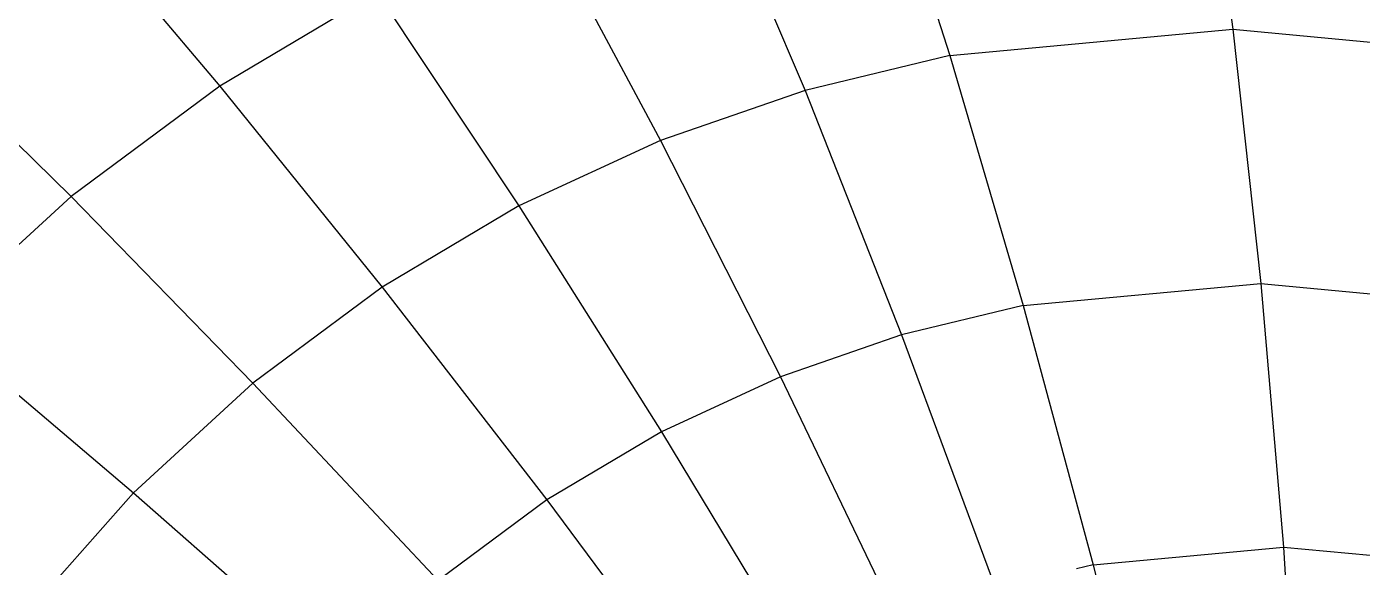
# Model space of a CAD drawing. Header units: millimetres. Extents: x 153 to 4750, y 92 to 3343.
# Drawn here: x 2630.937 to 2634.4, y 1091.824 to 1093.226 of the extents above; entities that cross this region are included whole.
import ezdxf

# ---------------------------------------------------------------- set-up
doc = ezdxf.new("R2010")
doc.units = ezdxf.units.MM

msp = doc.modelspace()

# ---------------------------------------------------------------- linework, layer by layer
for p, q in [((2633.9785, 1093.8428), (2634.0642, 1093.2197)), ((2633.1337, 1093.7639), (2633.3308, 1093.1512)), ((2632.7011, 1093.6603), (2632.9552, 1093.0612)), ((2631.0306, 1093.5544), (2631.4381, 1093.0723)), ((2632.2696, 1093.5109), (2632.5806, 1092.9315)), ((2631.8462, 1093.3147), (2631.4381, 1093.0723)), ((2631.8462, 1093.3147), (2632.213, 1092.7612)), ((2630.5979, 1093.2328), (2631.0524, 1092.7856)), ((2633.3308, 1093.1512), (2634.0642, 1093.2197)), ((2634.0642, 1093.2197), (2634.7976, 1093.1512)), ((2634.0642, 1093.2197), (2634.1367, 1092.5603)), ((2633.3308, 1093.1512), (2632.9552, 1093.0612)), ((2633.3308, 1093.1512), (2633.5212, 1092.5028)), ((2631.4381, 1093.0723), (2631.0524, 1092.7856)), ((2631.4381, 1093.0723), (2631.8587, 1092.5507)), ((2632.9552, 1093.0612), (2632.5806, 1092.9315)), ((2632.9552, 1093.0612), (2633.2058, 1092.4273)), ((2632.5806, 1092.9315), (2632.213, 1092.7612)), ((2632.5806, 1092.9315), (2632.8914, 1092.3185)), ((2631.0524, 1092.7856), (2630.6958, 1092.4583)), ((2631.0524, 1092.7856), (2631.5238, 1092.3018)), ((2632.213, 1092.7612), (2631.8587, 1092.5507)), ((2632.213, 1092.7612), (2632.5829, 1092.1755)), ((2633.5212, 1092.5028), (2634.1367, 1092.5603)), ((2634.1367, 1092.5603), (2634.7523, 1092.5028)), ((2634.1367, 1092.5603), (2634.1954, 1091.8763)), ((2631.8587, 1092.5507), (2631.5238, 1092.3018)), ((2631.8587, 1092.5507), (2632.2855, 1091.9988)), ((2633.5212, 1092.5028), (2633.2058, 1092.4273)), ((2633.5212, 1092.5028), (2633.7021, 1091.8302)), ((2630.6958, 1092.4583), (2631.2142, 1092.0176)), ((2633.2058, 1092.4273), (2632.8914, 1092.3185)), ((2633.2058, 1092.4273), (2633.4494, 1091.7697)), ((2632.8914, 1092.3185), (2632.5829, 1092.1755)), ((2632.8914, 1092.3185), (2633.1974, 1091.6825)), ((2631.5238, 1092.3018), (2631.2142, 1092.0176)), ((2631.5238, 1092.3018), (2632.0044, 1091.7899)), ((2632.5829, 1092.1755), (2632.2855, 1091.9988)), ((2632.5829, 1092.1755), (2632.9501, 1091.5679)), ((2631.2142, 1092.0176), (2630.9351, 1091.7024)), ((2631.2142, 1092.0176), (2631.7446, 1091.5514)), ((2632.2855, 1091.9988), (2632.0044, 1091.7899)), ((2632.2855, 1091.9988), (2632.7118, 1091.4263)), ((2633.7021, 1091.8302), (2634.1954, 1091.8763)), ((2634.1954, 1091.8763), (2634.6888, 1091.8302)), ((2634.1954, 1091.8763), (2634.2401, 1091.1793)), ((2633.7021, 1091.8302), (2633.6589, 1091.8199)), ((2633.7021, 1091.8302), (2633.7218, 1091.7501))]:
    msp.add_line(p, q)

doc.saveas('drawing.dxf')
